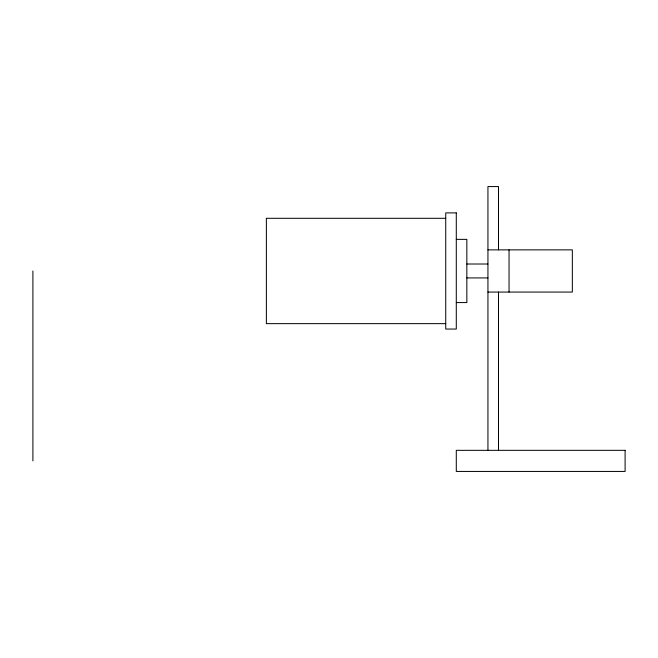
<?xml version="1.0" encoding="UTF-8"?>
<svg xmlns="http://www.w3.org/2000/svg" width="658" height="658" viewBox="0 0 658 658"><rect width="100%" height="100%" fill="white"/><g stroke="black" fill="none" stroke-linecap="round" stroke-linejoin="round"><path stroke-width="0.99" d="M445.737 218.3L266.375 218.3L266.375 323.646L445.737 323.646M456.29 239.364L466.843 239.364L466.843 302.573L456.29 302.573M487.94 249.867L572.345 249.867L572.345 292.07L487.94 292.07M466.843 264.014L487.94 264.014M466.843 277.923L487.94 277.923M509.045 249.867L509.045 292.07M498.493 249.867L498.493 186.568L487.94 186.568L487.94 450.335M498.493 292.07L498.493 450.335M32.9 270.973L32.9 460.888M456.29 212.888L445.737 212.888L445.737 329.049L456.29 329.049L456.29 212.888M625.1 450.335L456.29 450.335L456.29 471.432L625.1 471.432L625.1 450.335"/></g></svg>
